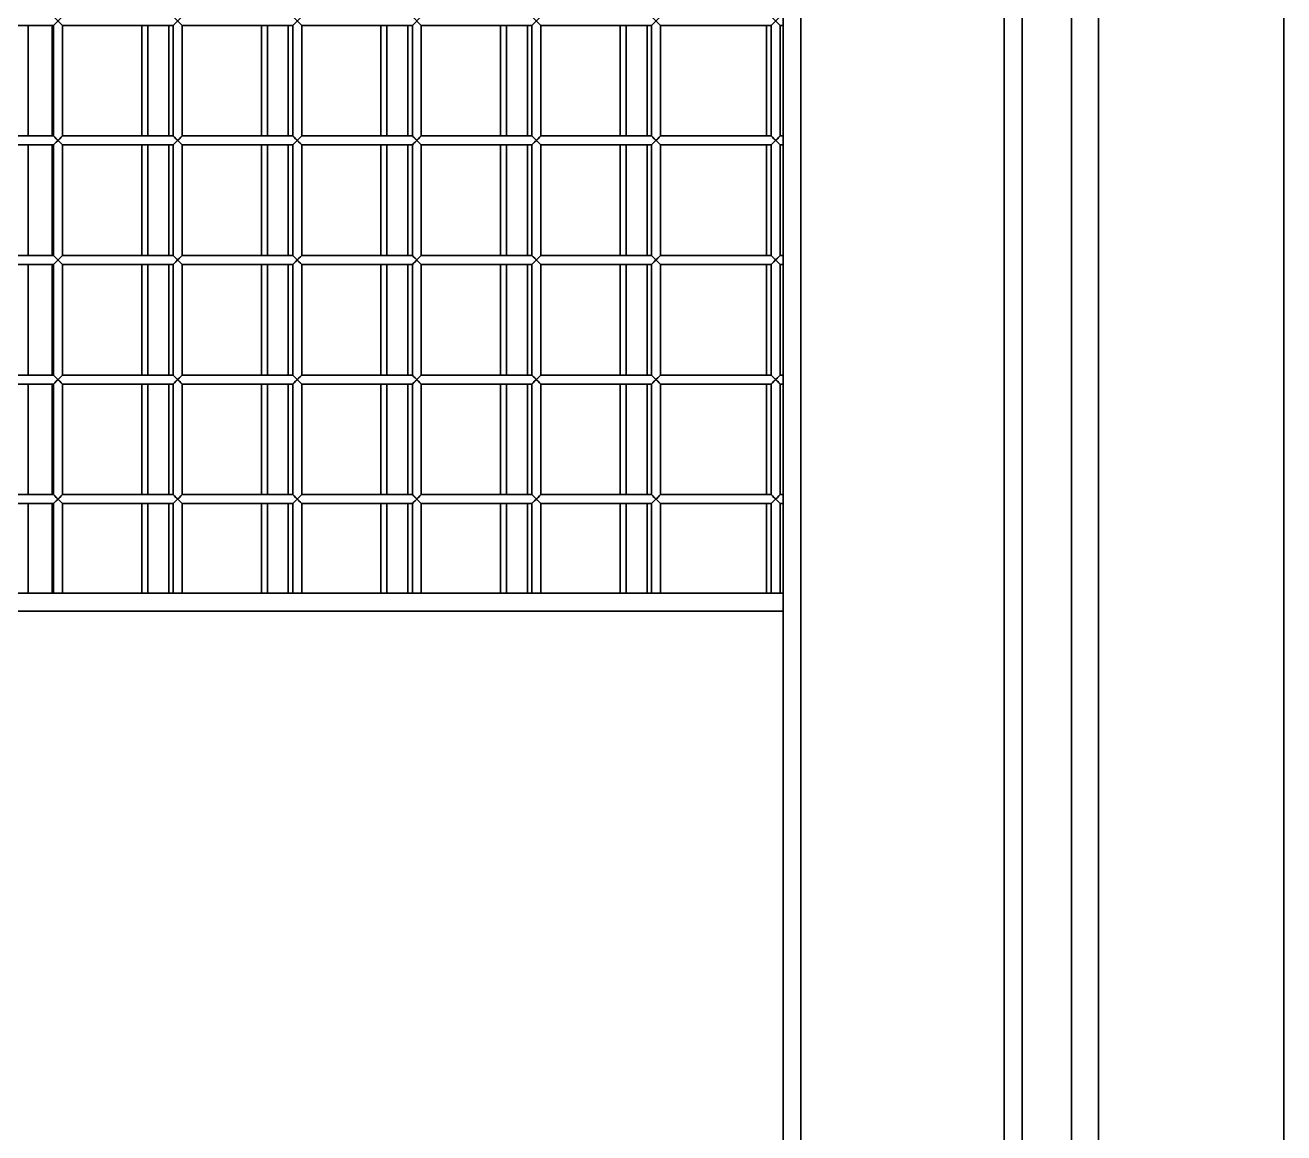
# Model space of a CAD drawing. Header units: millimetres. Extents: x 32496 to 166256, y 3504 to 23939.
# Drawn here: x 48549.6 to 48970.6, y 12056.6 to 12427.1 of the extents above; entities that cross this region are included whole.
import ezdxf

# ---------------------------------------------------------------- set-up
doc = ezdxf.new("R2010")
doc.units = ezdxf.units.MM
doc.layers.get('0').update_dxf_attribs({"lineweight": 35})

msp = doc.modelspace()

# ---------------------------------------------------------------- linework, layer by layer
at = {"linetype": 'Continuous'}
for p, q in [((48970.64, 10877.575), (48970.64, 13396.575)), ((48803.14, 12459.435), (48803.14, 12237.075)), ((48809.14, 11815.694), (48809.14, 12458.457)), ((48877.14, 12449.575), (48877.14, 11824.575)), ((48883.14, 11824.575), (48883.14, 12449.575)), ((48899.64, 11824.575), (48899.64, 12449.575)), ((48908.64, 11824.575), (48908.64, 12449.575)), ((48559.14, 12427.075), (48562.14, 12430.075)), ((48559.14, 12430.075), (48562.14, 12427.075)), ((48599.14, 12427.075), (48602.14, 12430.075)), ((48599.14, 12430.075), (48602.14, 12427.075)), ((48639.14, 12427.075), (48642.14, 12430.075)), ((48639.14, 12430.075), (48642.14, 12427.075)), ((48679.14, 12427.075), (48682.14, 12430.075)), ((48679.14, 12430.075), (48682.14, 12427.075)), ((48719.14, 12427.075), (48722.14, 12430.075)), ((48719.14, 12430.075), (48722.14, 12427.075)), ((48759.14, 12427.075), (48762.14, 12430.075)), ((48759.14, 12430.075), (48762.14, 12427.075)), ((48799.14, 12427.075), (48802.14, 12430.075)), ((48799.14, 12430.075), (48802.14, 12427.075)), ((48522.14, 12427.075), (48559.14, 12427.075)), ((48550.64, 12427.075), (48550.64, 12390.075)), ((48558.64, 12427.075), (48558.64, 12390.075)), ((48559.14, 12427.075), (48559.14, 12390.075)), ((48562.14, 12427.075), (48599.14, 12427.075)), ((48562.14, 12427.075), (48562.14, 12390.075)), ((48588.64, 12427.075), (48588.64, 12390.075)), ((48590.64, 12427.075), (48590.64, 12390.075)), ((48597.64, 12427.075), (48597.64, 12390.075)), ((48599.14, 12427.075), (48599.14, 12390.075)), ((48602.14, 12427.075), (48639.14, 12427.075)), ((48602.14, 12427.075), (48602.14, 12390.075)), ((48628.64, 12427.075), (48628.64, 12390.075)), ((48630.64, 12427.075), (48630.64, 12390.075)), ((48637.64, 12427.075), (48637.64, 12390.075)), ((48639.14, 12427.075), (48639.14, 12390.075)), ((48642.14, 12427.075), (48679.14, 12427.075)), ((48642.14, 12427.075), (48642.14, 12390.075)), ((48668.64, 12427.075), (48668.64, 12390.075)), ((48670.64, 12427.075), (48670.64, 12390.075)), ((48677.64, 12427.075), (48677.64, 12390.075)), ((48679.14, 12427.075), (48679.14, 12390.075)), ((48682.14, 12427.075), (48719.14, 12427.075)), ((48682.14, 12427.075), (48682.14, 12390.075)), ((48708.64, 12427.075), (48708.64, 12390.075)), ((48710.64, 12427.075), (48710.64, 12390.075)), ((48717.64, 12427.075), (48717.64, 12390.075)), ((48719.14, 12427.075), (48719.14, 12390.075)), ((48722.14, 12427.075), (48759.14, 12427.075)), ((48722.14, 12427.075), (48722.14, 12390.075)), ((48748.64, 12427.075), (48748.64, 12390.075)), ((48750.64, 12427.075), (48750.64, 12390.075)), ((48757.64, 12427.075), (48757.64, 12390.075)), ((48759.14, 12427.075), (48759.14, 12390.075)), ((48762.14, 12427.075), (48799.14, 12427.075)), ((48762.14, 12427.075), (48762.14, 12390.075)), ((48797.64, 12427.075), (48797.64, 12390.075)), ((48799.14, 12427.075), (48799.14, 12390.075)), ((48802.14, 12427.075), (48803.14, 12427.075)), ((48802.14, 12427.075), (48802.14, 12390.075)), ((48522.14, 12390.075), (48559.14, 12390.075)), ((48559.14, 12387.075), (48562.14, 12390.075)), ((48559.14, 12390.075), (48562.14, 12387.075)), ((48562.14, 12390.075), (48599.14, 12390.075)), ((48599.14, 12387.075), (48602.14, 12390.075)), ((48599.14, 12390.075), (48602.14, 12387.075)), ((48602.14, 12390.075), (48639.14, 12390.075)), ((48639.14, 12387.075), (48642.14, 12390.075)), ((48639.14, 12390.075), (48642.14, 12387.075)), ((48642.14, 12390.075), (48679.14, 12390.075)), ((48679.14, 12387.075), (48682.14, 12390.075)), ((48679.14, 12390.075), (48682.14, 12387.075)), ((48682.14, 12390.075), (48719.14, 12390.075)), ((48719.14, 12387.075), (48722.14, 12390.075)), ((48719.14, 12390.075), (48722.14, 12387.075)), ((48722.14, 12390.075), (48759.14, 12390.075)), ((48759.14, 12387.075), (48762.14, 12390.075)), ((48759.14, 12390.075), (48762.14, 12387.075)), ((48762.14, 12390.075), (48799.14, 12390.075)), ((48799.14, 12387.075), (48802.14, 12390.075)), ((48799.14, 12390.075), (48802.14, 12387.075)), ((48802.14, 12390.075), (48803.14, 12390.075)), ((48522.14, 12387.075), (48559.14, 12387.075)), ((48550.64, 12387.075), (48550.64, 12350.075)), ((48558.64, 12387.075), (48558.64, 12350.075)), ((48559.14, 12387.075), (48559.14, 12350.075)), ((48562.14, 12387.075), (48599.14, 12387.075)), ((48562.14, 12387.075), (48562.14, 12350.075)), ((48588.64, 12387.075), (48588.64, 12350.075)), ((48590.64, 12387.075), (48590.64, 12350.075)), ((48597.64, 12387.075), (48597.64, 12350.075)), ((48599.14, 12387.075), (48599.14, 12350.075)), ((48602.14, 12387.075), (48639.14, 12387.075)), ((48602.14, 12387.075), (48602.14, 12350.075)), ((48628.64, 12387.075), (48628.64, 12350.075)), ((48630.64, 12387.075), (48630.64, 12350.075)), ((48637.64, 12387.075), (48637.64, 12350.075)), ((48639.14, 12387.075), (48639.14, 12350.075)), ((48642.14, 12387.075), (48679.14, 12387.075)), ((48642.14, 12387.075), (48642.14, 12350.075)), ((48668.64, 12387.075), (48668.64, 12350.075)), ((48670.64, 12387.075), (48670.64, 12350.075)), ((48677.64, 12387.075), (48677.64, 12350.075)), ((48679.14, 12387.075), (48679.14, 12350.075)), ((48682.14, 12387.075), (48719.14, 12387.075)), ((48682.14, 12387.075), (48682.14, 12350.075)), ((48708.64, 12387.075), (48708.64, 12350.075)), ((48710.64, 12387.075), (48710.64, 12350.075)), ((48717.64, 12387.075), (48717.64, 12350.075)), ((48719.14, 12387.075), (48719.14, 12350.075)), ((48722.14, 12387.075), (48759.14, 12387.075)), ((48722.14, 12387.075), (48722.14, 12350.075)), ((48748.64, 12387.075), (48748.64, 12350.075)), ((48750.64, 12387.075), (48750.64, 12350.075)), ((48757.64, 12387.075), (48757.64, 12350.075)), ((48759.14, 12387.075), (48759.14, 12350.075)), ((48762.14, 12387.075), (48799.14, 12387.075)), ((48762.14, 12387.075), (48762.14, 12350.075)), ((48797.64, 12387.075), (48797.64, 12350.075)), ((48799.14, 12387.075), (48799.14, 12350.075)), ((48802.14, 12387.075), (48803.14, 12387.075)), ((48802.14, 12387.075), (48802.14, 12350.075)), ((48522.14, 12350.075), (48559.14, 12350.075)), ((48559.14, 12347.075), (48562.14, 12350.075)), ((48559.14, 12350.075), (48562.14, 12347.075)), ((48562.14, 12350.075), (48599.14, 12350.075)), ((48599.14, 12347.075), (48602.14, 12350.075)), ((48599.14, 12350.075), (48602.14, 12347.075)), ((48602.14, 12350.075), (48639.14, 12350.075)), ((48639.14, 12347.075), (48642.14, 12350.075)), ((48639.14, 12350.075), (48642.14, 12347.075)), ((48642.14, 12350.075), (48679.14, 12350.075)), ((48679.14, 12347.075), (48682.14, 12350.075)), ((48679.14, 12350.075), (48682.14, 12347.075)), ((48682.14, 12350.075), (48719.14, 12350.075)), ((48719.14, 12347.075), (48722.14, 12350.075)), ((48719.14, 12350.075), (48722.14, 12347.075)), ((48722.14, 12350.075), (48759.14, 12350.075)), ((48759.14, 12347.075), (48762.14, 12350.075)), ((48759.14, 12350.075), (48762.14, 12347.075)), ((48762.14, 12350.075), (48799.14, 12350.075)), ((48799.14, 12347.075), (48802.14, 12350.075)), ((48799.14, 12350.075), (48802.14, 12347.075)), ((48802.14, 12350.075), (48803.14, 12350.075)), ((48522.14, 12347.075), (48559.14, 12347.075)), ((48550.64, 12347.075), (48550.64, 12310.075)), ((48558.64, 12347.075), (48558.64, 12310.075)), ((48559.14, 12347.075), (48559.14, 12310.075)), ((48562.14, 12347.075), (48599.14, 12347.075)), ((48562.14, 12347.075), (48562.14, 12310.075)), ((48588.64, 12347.075), (48588.64, 12310.075)), ((48590.64, 12347.075), (48590.64, 12310.075)), ((48597.64, 12347.075), (48597.64, 12310.075)), ((48599.14, 12347.075), (48599.14, 12310.075)), ((48602.14, 12347.075), (48639.14, 12347.075)), ((48602.14, 12347.075), (48602.14, 12310.075)), ((48628.64, 12347.075), (48628.64, 12310.075)), ((48630.64, 12347.075), (48630.64, 12310.075)), ((48637.64, 12347.075), (48637.64, 12310.075)), ((48639.14, 12347.075), (48639.14, 12310.075)), ((48642.14, 12347.075), (48679.14, 12347.075)), ((48642.14, 12347.075), (48642.14, 12310.075)), ((48668.64, 12347.075), (48668.64, 12310.075)), ((48670.64, 12347.075), (48670.64, 12310.075)), ((48677.64, 12347.075), (48677.64, 12310.075)), ((48679.14, 12347.075), (48679.14, 12310.075)), ((48682.14, 12347.075), (48719.14, 12347.075)), ((48682.14, 12347.075), (48682.14, 12310.075)), ((48708.64, 12347.075), (48708.64, 12310.075)), ((48710.64, 12347.075), (48710.64, 12310.075)), ((48717.64, 12347.075), (48717.64, 12310.075)), ((48719.14, 12347.075), (48719.14, 12310.075)), ((48722.14, 12347.075), (48759.14, 12347.075)), ((48722.14, 12347.075), (48722.14, 12310.075)), ((48748.64, 12347.075), (48748.64, 12310.075)), ((48750.64, 12347.075), (48750.64, 12310.075)), ((48757.64, 12347.075), (48757.64, 12310.075)), ((48759.14, 12347.075), (48759.14, 12310.075)), ((48762.14, 12347.075), (48799.14, 12347.075)), ((48762.14, 12347.075), (48762.14, 12310.075)), ((48797.64, 12347.075), (48797.64, 12310.075)), ((48799.14, 12347.075), (48799.14, 12310.075)), ((48802.14, 12347.075), (48803.14, 12347.075)), ((48802.14, 12347.075), (48802.14, 12310.075)), ((48522.14, 12310.075), (48559.14, 12310.075)), ((48559.14, 12307.075), (48562.14, 12310.075)), ((48559.14, 12310.075), (48562.14, 12307.075)), ((48562.14, 12310.075), (48599.14, 12310.075)), ((48599.14, 12307.075), (48602.14, 12310.075)), ((48599.14, 12310.075), (48602.14, 12307.075)), ((48602.14, 12310.075), (48639.14, 12310.075)), ((48639.14, 12307.075), (48642.14, 12310.075)), ((48639.14, 12310.075), (48642.14, 12307.075)), ((48642.14, 12310.075), (48679.14, 12310.075)), ((48679.14, 12307.075), (48682.14, 12310.075)), ((48679.14, 12310.075), (48682.14, 12307.075)), ((48682.14, 12310.075), (48719.14, 12310.075)), ((48719.14, 12307.075), (48722.14, 12310.075)), ((48719.14, 12310.075), (48722.14, 12307.075)), ((48722.14, 12310.075), (48759.14, 12310.075)), ((48759.14, 12307.075), (48762.14, 12310.075)), ((48759.14, 12310.075), (48762.14, 12307.075)), ((48762.14, 12310.075), (48799.14, 12310.075)), ((48799.14, 12307.075), (48802.14, 12310.075)), ((48799.14, 12310.075), (48802.14, 12307.075)), ((48802.14, 12310.075), (48803.14, 12310.075)), ((48522.14, 12307.075), (48559.14, 12307.075)), ((48550.64, 12307.075), (48550.64, 12270.075)), ((48558.64, 12307.075), (48558.64, 12270.075)), ((48559.14, 12307.075), (48559.14, 12270.075)), ((48562.14, 12307.075), (48599.14, 12307.075)), ((48562.14, 12307.075), (48562.14, 12270.075)), ((48588.64, 12307.075), (48588.64, 12270.075)), ((48590.64, 12307.075), (48590.64, 12270.075)), ((48597.64, 12307.075), (48597.64, 12270.075)), ((48599.14, 12307.075), (48599.14, 12270.075)), ((48602.14, 12307.075), (48639.14, 12307.075)), ((48602.14, 12307.075), (48602.14, 12270.075)), ((48628.64, 12307.075), (48628.64, 12270.075)), ((48630.64, 12307.075), (48630.64, 12270.075)), ((48637.64, 12307.075), (48637.64, 12270.075)), ((48639.14, 12307.075), (48639.14, 12270.075)), ((48642.14, 12307.075), (48679.14, 12307.075)), ((48642.14, 12307.075), (48642.14, 12270.075)), ((48668.64, 12307.075), (48668.64, 12270.075)), ((48670.64, 12307.075), (48670.64, 12270.075)), ((48677.64, 12307.075), (48677.64, 12270.075)), ((48679.14, 12307.075), (48679.14, 12270.075)), ((48682.14, 12307.075), (48719.14, 12307.075)), ((48682.14, 12307.075), (48682.14, 12270.075)), ((48708.64, 12307.075), (48708.64, 12270.075)), ((48710.64, 12307.075), (48710.64, 12270.075)), ((48717.64, 12307.075), (48717.64, 12270.075)), ((48719.14, 12307.075), (48719.14, 12270.075)), ((48722.14, 12307.075), (48759.14, 12307.075)), ((48722.14, 12307.075), (48722.14, 12270.075)), ((48748.64, 12307.075), (48748.64, 12270.075)), ((48750.64, 12307.075), (48750.64, 12270.075)), ((48757.64, 12307.075), (48757.64, 12270.075)), ((48759.14, 12307.075), (48759.14, 12270.075)), ((48762.14, 12307.075), (48799.14, 12307.075)), ((48762.14, 12307.075), (48762.14, 12270.075)), ((48797.64, 12307.075), (48797.64, 12270.075)), ((48799.14, 12307.075), (48799.14, 12270.075)), ((48802.14, 12307.075), (48803.14, 12307.075)), ((48802.14, 12307.075), (48802.14, 12270.075)), ((48522.14, 12270.075), (48559.14, 12270.075)), ((48559.14, 12267.075), (48562.14, 12270.075)), ((48559.14, 12270.075), (48562.14, 12267.075)), ((48562.14, 12270.075), (48599.14, 12270.075)), ((48599.14, 12267.075), (48602.14, 12270.075)), ((48599.14, 12270.075), (48602.14, 12267.075)), ((48602.14, 12270.075), (48639.14, 12270.075)), ((48639.14, 12267.075), (48642.14, 12270.075)), ((48639.14, 12270.075), (48642.14, 12267.075)), ((48642.14, 12270.075), (48679.14, 12270.075)), ((48679.14, 12267.075), (48682.14, 12270.075)), ((48679.14, 12270.075), (48682.14, 12267.075)), ((48682.14, 12270.075), (48719.14, 12270.075)), ((48719.14, 12267.075), (48722.14, 12270.075)), ((48719.14, 12270.075), (48722.14, 12267.075)), ((48722.14, 12270.075), (48759.14, 12270.075)), ((48759.14, 12267.075), (48762.14, 12270.075)), ((48759.14, 12270.075), (48762.14, 12267.075)), ((48762.14, 12270.075), (48799.14, 12270.075)), ((48799.14, 12267.075), (48802.14, 12270.075)), ((48799.14, 12270.075), (48802.14, 12267.075)), ((48802.14, 12270.075), (48803.14, 12270.075)), ((48522.14, 12267.075), (48559.14, 12267.075)), ((48550.64, 12267.075), (48550.64, 12237.075)), ((48558.64, 12267.075), (48558.64, 12237.075)), ((48559.14, 12267.075), (48559.14, 12237.075)), ((48562.14, 12267.075), (48599.14, 12267.075)), ((48562.14, 12267.075), (48562.14, 12237.075)), ((48588.64, 12267.075), (48588.64, 12237.075)), ((48590.64, 12267.075), (48590.64, 12237.075)), ((48597.64, 12267.075), (48597.64, 12237.075)), ((48599.14, 12267.075), (48599.14, 12237.075)), ((48602.14, 12267.075), (48639.14, 12267.075)), ((48602.14, 12267.075), (48602.14, 12237.075)), ((48628.64, 12267.075), (48628.64, 12237.075)), ((48630.64, 12267.075), (48630.64, 12237.075)), ((48637.64, 12267.075), (48637.64, 12237.075)), ((48639.14, 12267.075), (48639.14, 12237.075)), ((48642.14, 12267.075), (48679.14, 12267.075)), ((48642.14, 12267.075), (48642.14, 12237.075)), ((48668.64, 12267.075), (48668.64, 12237.075)), ((48670.64, 12267.075), (48670.64, 12237.075)), ((48677.64, 12267.075), (48677.64, 12237.075)), ((48679.14, 12267.075), (48679.14, 12237.075)), ((48682.14, 12267.075), (48719.14, 12267.075)), ((48682.14, 12267.075), (48682.14, 12237.075)), ((48708.64, 12267.075), (48708.64, 12237.075)), ((48710.64, 12267.075), (48710.64, 12237.075)), ((48717.64, 12267.075), (48717.64, 12237.075)), ((48719.14, 12267.075), (48719.14, 12237.075)), ((48722.14, 12267.075), (48759.14, 12267.075)), ((48722.14, 12267.075), (48722.14, 12237.075)), ((48748.64, 12267.075), (48748.64, 12237.075)), ((48750.64, 12267.075), (48750.64, 12237.075)), ((48757.64, 12267.075), (48757.64, 12237.075)), ((48759.14, 12267.075), (48759.14, 12237.075)), ((48762.14, 12267.075), (48799.14, 12267.075)), ((48762.14, 12267.075), (48762.14, 12237.075)), ((48797.64, 12267.075), (48797.64, 12237.075)), ((48799.14, 12267.075), (48799.14, 12237.075)), ((48802.14, 12267.075), (48803.14, 12267.075)), ((48802.14, 12267.075), (48802.14, 12237.075)), ((48803.14, 12237.075), (48177.14, 12237.075)), ((48803.14, 12037.075), (48803.14, 12237.075)), ((48177.14, 12231.075), (48803.14, 12231.075))]:
    msp.add_line(p, q, dxfattribs=at)
for points in [[(48559.14, 12390.075), (48559.57, 12389.645), (48560.06, 12389.155), (48561.229, 12387.986)], [(48599.14, 12390.075), (48599.57, 12389.645), (48600.06, 12389.155), (48601.229, 12387.986)], [(48639.14, 12390.075), (48639.57, 12389.645), (48640.06, 12389.155), (48641.229, 12387.986)], [(48679.14, 12390.075), (48679.57, 12389.645), (48680.06, 12389.155), (48681.229, 12387.986)], [(48719.14, 12390.075), (48719.57, 12389.645), (48720.06, 12389.155), (48721.229, 12387.986)], [(48759.14, 12390.075), (48759.57, 12389.645), (48760.06, 12389.155), (48761.229, 12387.986)], [(48799.14, 12390.075), (48799.57, 12389.645), (48800.06, 12389.155), (48801.229, 12387.986)], [(48560.64, 12388.575), (48560.049, 12387.985), (48559.579, 12387.515), (48559.254, 12387.19)], [(48560.64, 12388.575), (48561.227, 12389.162), (48561.702, 12389.638), (48562.025, 12389.961)], [(48562.024, 12387.192), (48561.701, 12387.514), (48561.229, 12387.986)], [(48600.64, 12388.575), (48600.049, 12387.985), (48599.579, 12387.515), (48599.254, 12387.19)], [(48600.64, 12388.575), (48601.227, 12389.162), (48601.702, 12389.638), (48602.025, 12389.961)], [(48602.024, 12387.192), (48601.701, 12387.514), (48601.229, 12387.986)], [(48640.64, 12388.575), (48640.049, 12387.985), (48639.579, 12387.515), (48639.254, 12387.19)], [(48640.64, 12388.575), (48641.227, 12389.162), (48641.702, 12389.638), (48642.025, 12389.961)], [(48642.024, 12387.192), (48641.701, 12387.514), (48641.229, 12387.986)], [(48680.64, 12388.575), (48680.049, 12387.985), (48679.579, 12387.515), (48679.254, 12387.19)], [(48680.64, 12388.575), (48681.227, 12389.162), (48681.702, 12389.638), (48682.025, 12389.961)], [(48682.024, 12387.192), (48681.701, 12387.514), (48681.229, 12387.986)], [(48720.64, 12388.575), (48720.049, 12387.985), (48719.579, 12387.515), (48719.254, 12387.19)], [(48720.64, 12388.575), (48721.227, 12389.162), (48721.702, 12389.638), (48722.025, 12389.961)], [(48722.024, 12387.192), (48721.701, 12387.514), (48721.229, 12387.986)], [(48760.64, 12388.575), (48760.049, 12387.985), (48759.579, 12387.515), (48759.254, 12387.19)], [(48760.64, 12388.575), (48761.227, 12389.162), (48761.702, 12389.638), (48762.025, 12389.961)], [(48762.024, 12387.192), (48761.701, 12387.514), (48761.229, 12387.986)], [(48800.64, 12388.575), (48800.049, 12387.985), (48799.579, 12387.515), (48799.254, 12387.19)], [(48800.64, 12388.575), (48801.227, 12389.162), (48801.702, 12389.638), (48802.025, 12389.961)], [(48802.024, 12387.192), (48801.701, 12387.514), (48801.229, 12387.986)], [(48559.14, 12350.075), (48559.57, 12349.645), (48560.06, 12349.155), (48561.229, 12347.986)], [(48560.64, 12348.575), (48560.049, 12347.985), (48559.579, 12347.515), (48559.254, 12347.19)], [(48560.64, 12348.575), (48561.227, 12349.162), (48561.702, 12349.638), (48562.025, 12349.961)], [(48562.024, 12347.192), (48561.701, 12347.514), (48561.229, 12347.986)], [(48599.14, 12350.075), (48599.57, 12349.645), (48600.06, 12349.155), (48601.229, 12347.986)], [(48600.64, 12348.575), (48600.049, 12347.985), (48599.579, 12347.515), (48599.254, 12347.19)], [(48600.64, 12348.575), (48601.227, 12349.162), (48601.702, 12349.638), (48602.025, 12349.961)], [(48602.024, 12347.192), (48601.701, 12347.514), (48601.229, 12347.986)], [(48639.14, 12350.075), (48639.57, 12349.645), (48640.06, 12349.155), (48641.229, 12347.986)], [(48640.64, 12348.575), (48640.049, 12347.985), (48639.579, 12347.515), (48639.254, 12347.19)], [(48640.64, 12348.575), (48641.227, 12349.162), (48641.702, 12349.638), (48642.025, 12349.961)], [(48642.024, 12347.192), (48641.701, 12347.514), (48641.229, 12347.986)], [(48679.14, 12350.075), (48679.57, 12349.645), (48680.06, 12349.155), (48681.229, 12347.986)], [(48680.64, 12348.575), (48680.049, 12347.985), (48679.579, 12347.515), (48679.254, 12347.19)], [(48680.64, 12348.575), (48681.227, 12349.162), (48681.702, 12349.638), (48682.025, 12349.961)], [(48682.024, 12347.192), (48681.701, 12347.514), (48681.229, 12347.986)], [(48719.14, 12350.075), (48719.57, 12349.645), (48720.06, 12349.155), (48721.229, 12347.986)], [(48720.64, 12348.575), (48720.049, 12347.985), (48719.579, 12347.515), (48719.254, 12347.19)], [(48720.64, 12348.575), (48721.227, 12349.162), (48721.702, 12349.638), (48722.025, 12349.961)], [(48722.024, 12347.192), (48721.701, 12347.514), (48721.229, 12347.986)], [(48759.14, 12350.075), (48759.57, 12349.645), (48760.06, 12349.155), (48761.229, 12347.986)], [(48760.64, 12348.575), (48760.049, 12347.985), (48759.579, 12347.515), (48759.254, 12347.19)], [(48760.64, 12348.575), (48761.227, 12349.162), (48761.702, 12349.638), (48762.025, 12349.961)], [(48762.024, 12347.192), (48761.701, 12347.514), (48761.229, 12347.986)], [(48799.14, 12350.075), (48799.57, 12349.645), (48800.06, 12349.155), (48801.229, 12347.986)], [(48800.64, 12348.575), (48800.049, 12347.985), (48799.579, 12347.515), (48799.254, 12347.19)], [(48800.64, 12348.575), (48801.227, 12349.162), (48801.702, 12349.638), (48802.025, 12349.961)], [(48802.024, 12347.192), (48801.701, 12347.514), (48801.229, 12347.986)], [(48559.14, 12310.075), (48559.57, 12309.645), (48560.06, 12309.155), (48561.229, 12307.986)], [(48599.14, 12310.075), (48599.57, 12309.645), (48600.06, 12309.155), (48601.229, 12307.986)], [(48639.14, 12310.075), (48639.57, 12309.645), (48640.06, 12309.155), (48641.229, 12307.986)], [(48679.14, 12310.075), (48679.57, 12309.645), (48680.06, 12309.155), (48681.229, 12307.986)], [(48719.14, 12310.075), (48719.57, 12309.645), (48720.06, 12309.155), (48721.229, 12307.986)], [(48759.14, 12310.075), (48759.57, 12309.645), (48760.06, 12309.155), (48761.229, 12307.986)], [(48799.14, 12310.075), (48799.57, 12309.645), (48800.06, 12309.155), (48801.229, 12307.986)], [(48560.64, 12308.575), (48560.049, 12307.985), (48559.579, 12307.515), (48559.254, 12307.19)], [(48560.64, 12308.575), (48561.227, 12309.162), (48561.702, 12309.638), (48562.025, 12309.961)], [(48562.024, 12307.192), (48561.701, 12307.514), (48561.229, 12307.986)], [(48600.64, 12308.575), (48600.049, 12307.985), (48599.579, 12307.515), (48599.254, 12307.19)], [(48600.64, 12308.575), (48601.227, 12309.162), (48601.702, 12309.638), (48602.025, 12309.961)], [(48602.024, 12307.192), (48601.701, 12307.514), (48601.229, 12307.986)], [(48640.64, 12308.575), (48640.049, 12307.985), (48639.579, 12307.515), (48639.254, 12307.19)], [(48640.64, 12308.575), (48641.227, 12309.162), (48641.702, 12309.638), (48642.025, 12309.961)], [(48642.024, 12307.192), (48641.701, 12307.514), (48641.229, 12307.986)], [(48680.64, 12308.575), (48680.049, 12307.985), (48679.579, 12307.515), (48679.254, 12307.19)], [(48680.64, 12308.575), (48681.227, 12309.162), (48681.702, 12309.638), (48682.025, 12309.961)], [(48682.024, 12307.192), (48681.701, 12307.514), (48681.229, 12307.986)], [(48720.64, 12308.575), (48720.049, 12307.985), (48719.579, 12307.515), (48719.254, 12307.19)], [(48720.64, 12308.575), (48721.227, 12309.162), (48721.702, 12309.638), (48722.025, 12309.961)], [(48722.024, 12307.192), (48721.701, 12307.514), (48721.229, 12307.986)], [(48760.64, 12308.575), (48760.049, 12307.985), (48759.579, 12307.515), (48759.254, 12307.19)], [(48760.64, 12308.575), (48761.227, 12309.162), (48761.702, 12309.638), (48762.025, 12309.961)], [(48762.024, 12307.192), (48761.701, 12307.514), (48761.229, 12307.986)], [(48800.64, 12308.575), (48800.049, 12307.985), (48799.579, 12307.515), (48799.254, 12307.19)], [(48800.64, 12308.575), (48801.227, 12309.162), (48801.702, 12309.638), (48802.025, 12309.961)], [(48802.024, 12307.192), (48801.701, 12307.514), (48801.229, 12307.986)], [(48559.14, 12270.075), (48559.57, 12269.645), (48560.06, 12269.155), (48561.229, 12267.986)], [(48560.64, 12268.575), (48560.049, 12267.985), (48559.579, 12267.515), (48559.254, 12267.19)], [(48560.64, 12268.575), (48561.227, 12269.162), (48561.702, 12269.638), (48562.025, 12269.961)], [(48562.024, 12267.192), (48561.701, 12267.514), (48561.229, 12267.986)], [(48599.14, 12270.075), (48599.57, 12269.645), (48600.06, 12269.155), (48601.229, 12267.986)], [(48600.64, 12268.575), (48600.049, 12267.985), (48599.579, 12267.515), (48599.254, 12267.19)], [(48600.64, 12268.575), (48601.227, 12269.162), (48601.702, 12269.638), (48602.025, 12269.961)], [(48602.024, 12267.192), (48601.701, 12267.514), (48601.229, 12267.986)], [(48639.14, 12270.075), (48639.57, 12269.645), (48640.06, 12269.155), (48641.229, 12267.986)], [(48640.64, 12268.575), (48640.049, 12267.985), (48639.579, 12267.515), (48639.254, 12267.19)], [(48640.64, 12268.575), (48641.227, 12269.162), (48641.702, 12269.638), (48642.025, 12269.961)], [(48642.024, 12267.192), (48641.701, 12267.514), (48641.229, 12267.986)], [(48679.14, 12270.075), (48679.57, 12269.645), (48680.06, 12269.155), (48681.229, 12267.986)], [(48680.64, 12268.575), (48680.049, 12267.985), (48679.579, 12267.515), (48679.254, 12267.19)], [(48680.64, 12268.575), (48681.227, 12269.162), (48681.702, 12269.638), (48682.025, 12269.961)], [(48682.024, 12267.192), (48681.701, 12267.514), (48681.229, 12267.986)], [(48719.14, 12270.075), (48719.57, 12269.645), (48720.06, 12269.155), (48721.229, 12267.986)], [(48720.64, 12268.575), (48720.049, 12267.985), (48719.579, 12267.515), (48719.254, 12267.19)], [(48720.64, 12268.575), (48721.227, 12269.162), (48721.702, 12269.638), (48722.025, 12269.961)], [(48722.024, 12267.192), (48721.701, 12267.514), (48721.229, 12267.986)], [(48759.14, 12270.075), (48759.57, 12269.645), (48760.06, 12269.155), (48761.229, 12267.986)], [(48760.64, 12268.575), (48760.049, 12267.985), (48759.579, 12267.515), (48759.254, 12267.19)], [(48760.64, 12268.575), (48761.227, 12269.162), (48761.702, 12269.638), (48762.025, 12269.961)], [(48762.024, 12267.192), (48761.701, 12267.514), (48761.229, 12267.986)], [(48799.14, 12270.075), (48799.57, 12269.645), (48800.06, 12269.155), (48801.229, 12267.986)], [(48800.64, 12268.575), (48800.049, 12267.985), (48799.579, 12267.515), (48799.254, 12267.19)], [(48800.64, 12268.575), (48801.227, 12269.162), (48801.702, 12269.638), (48802.025, 12269.961)], [(48802.024, 12267.192), (48801.701, 12267.514), (48801.229, 12267.986)]]:
    msp.add_lwpolyline(points, dxfattribs=at)

doc.saveas('drawing.dxf')
